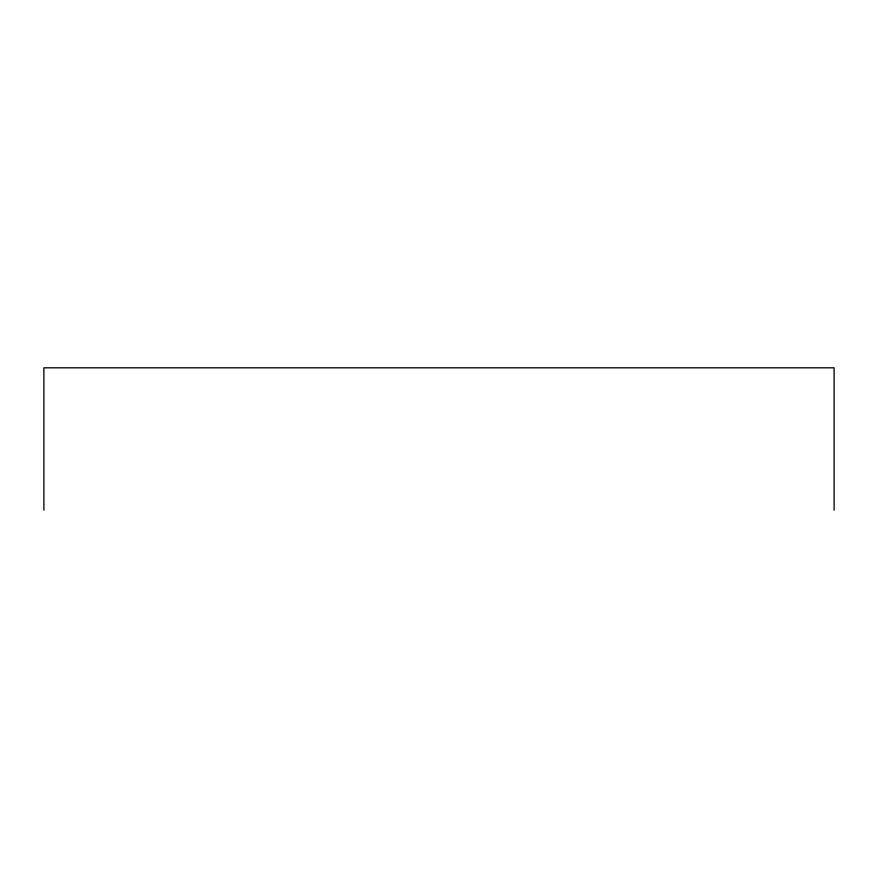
<?xml version="1.0" encoding="UTF-8"?>
<svg xmlns="http://www.w3.org/2000/svg" width="878" height="878" viewBox="0 0 878 878"><rect width="100%" height="100%" fill="white"/><g stroke="black" fill="none" stroke-linecap="round" stroke-linejoin="round"><path stroke-width="1.32" d="M834.1 510.184L834.1 367.816L43.9 367.816L43.9 510.184"/></g></svg>
